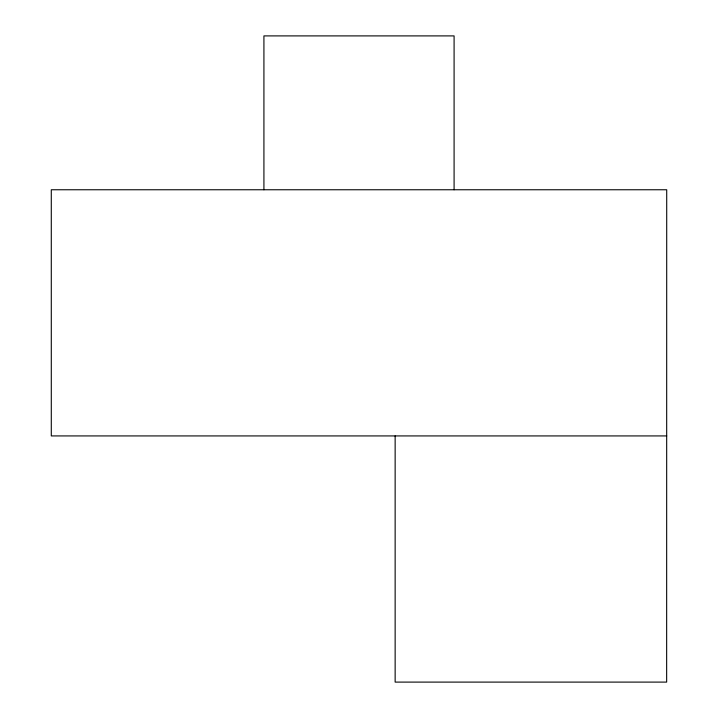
<?xml version="1.0" encoding="UTF-8"?>
<svg xmlns="http://www.w3.org/2000/svg" width="718" height="718" viewBox="0 0 718 718"><rect width="100%" height="100%" fill="white"/><g stroke="black" fill="none" stroke-linecap="round" stroke-linejoin="round"><path stroke-width="1.08" d="M666.717 435.925L51.292 435.925L51.283 189.758L666.717 189.758L666.654 682.1L395.142 682.1L395.142 435.925M454.09 189.758L454.09 35.9L263.919 35.9L263.919 189.758"/></g></svg>
